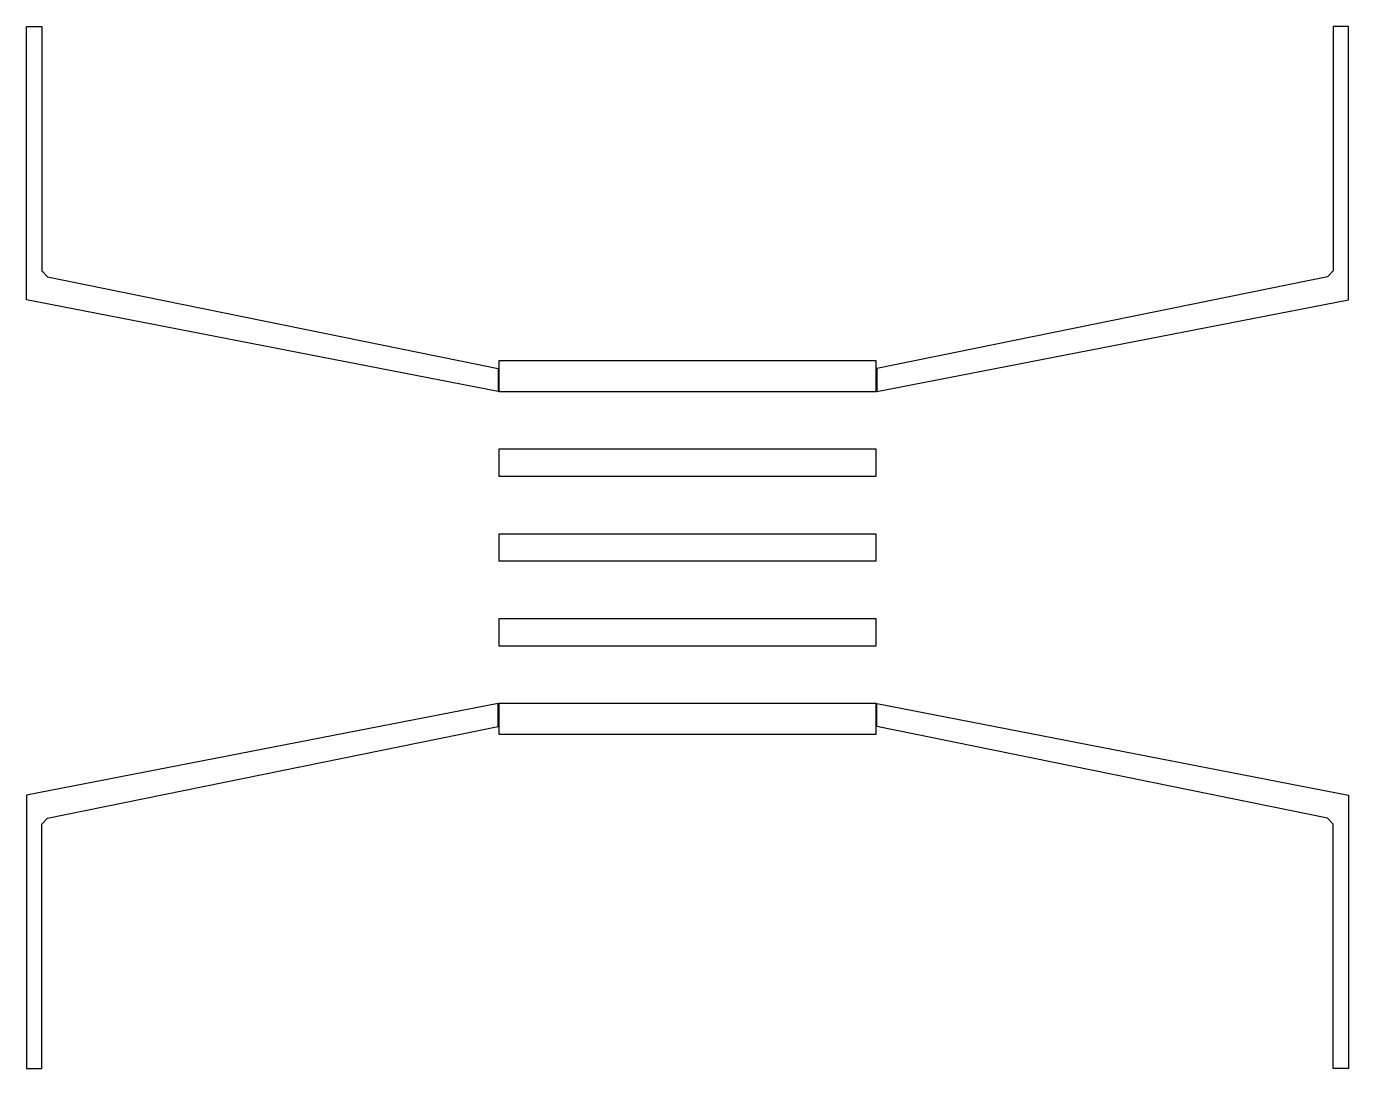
# Model space of a CAD drawing. Header units: metres. Extents: x -17170 to 17170, y -13531 to 13531.
import ezdxf

# ---------------------------------------------------------------- set-up
doc = ezdxf.new("R2010")
doc.units = ezdxf.units.M

msp = doc.modelspace()

# ---------------------------------------------------------------- linework, layer by layer
at = {"color": 1}
for points in [[(-4920, 4050, 0), (-17170, 6431, 0), (-17170, 13531, 0), (-16770, 13531, 0), (-16770, 7181, 0), (-16620, 7031, 0), (-4920, 4650, 0)], [(4920, 4050, 0), (17170, 6431, 0), (17170, 13531, 0), (16770, 13531, 0), (16770, 7181, 0), (16620, 7031, 0), (4920, 4650, 0)], [(-4900, 4050, 0), (4900, 4050, 0), (4900, 4850, 0), (-4900, 4850, 0)], [(-4900, 1850, 0), (4900, 1850, 0), (4900, 2550, 0), (-4900, 2550, 0)], [(-4900, -350, 0), (4900, -350, 0), (4900, 350, 0), (-4900, 350, 0)], [(-4900, -2550, 0), (4900, -2550, 0), (4900, -1850, 0), (-4900, -1850, 0)], [(-4920, -4050, 0), (-17170, -6431, 0), (-17170, -13531, 0), (-16770, -13531, 0), (-16770, -7181, 0), (-16620, -7031, 0), (-4920, -4650, 0)], [(-4900, -4850, 0), (4900, -4850, 0), (4900, -4050, 0), (-4900, -4050, 0)], [(4920, -4050, 0), (17170, -6431, 0), (17170, -13531, 0), (16770, -13531, 0), (16770, -7181, 0), (16620, -7031, 0), (4920, -4650, 0)]]:
    msp.add_polyline3d(points, close=True, dxfattribs=at)

doc.saveas('drawing.dxf')
